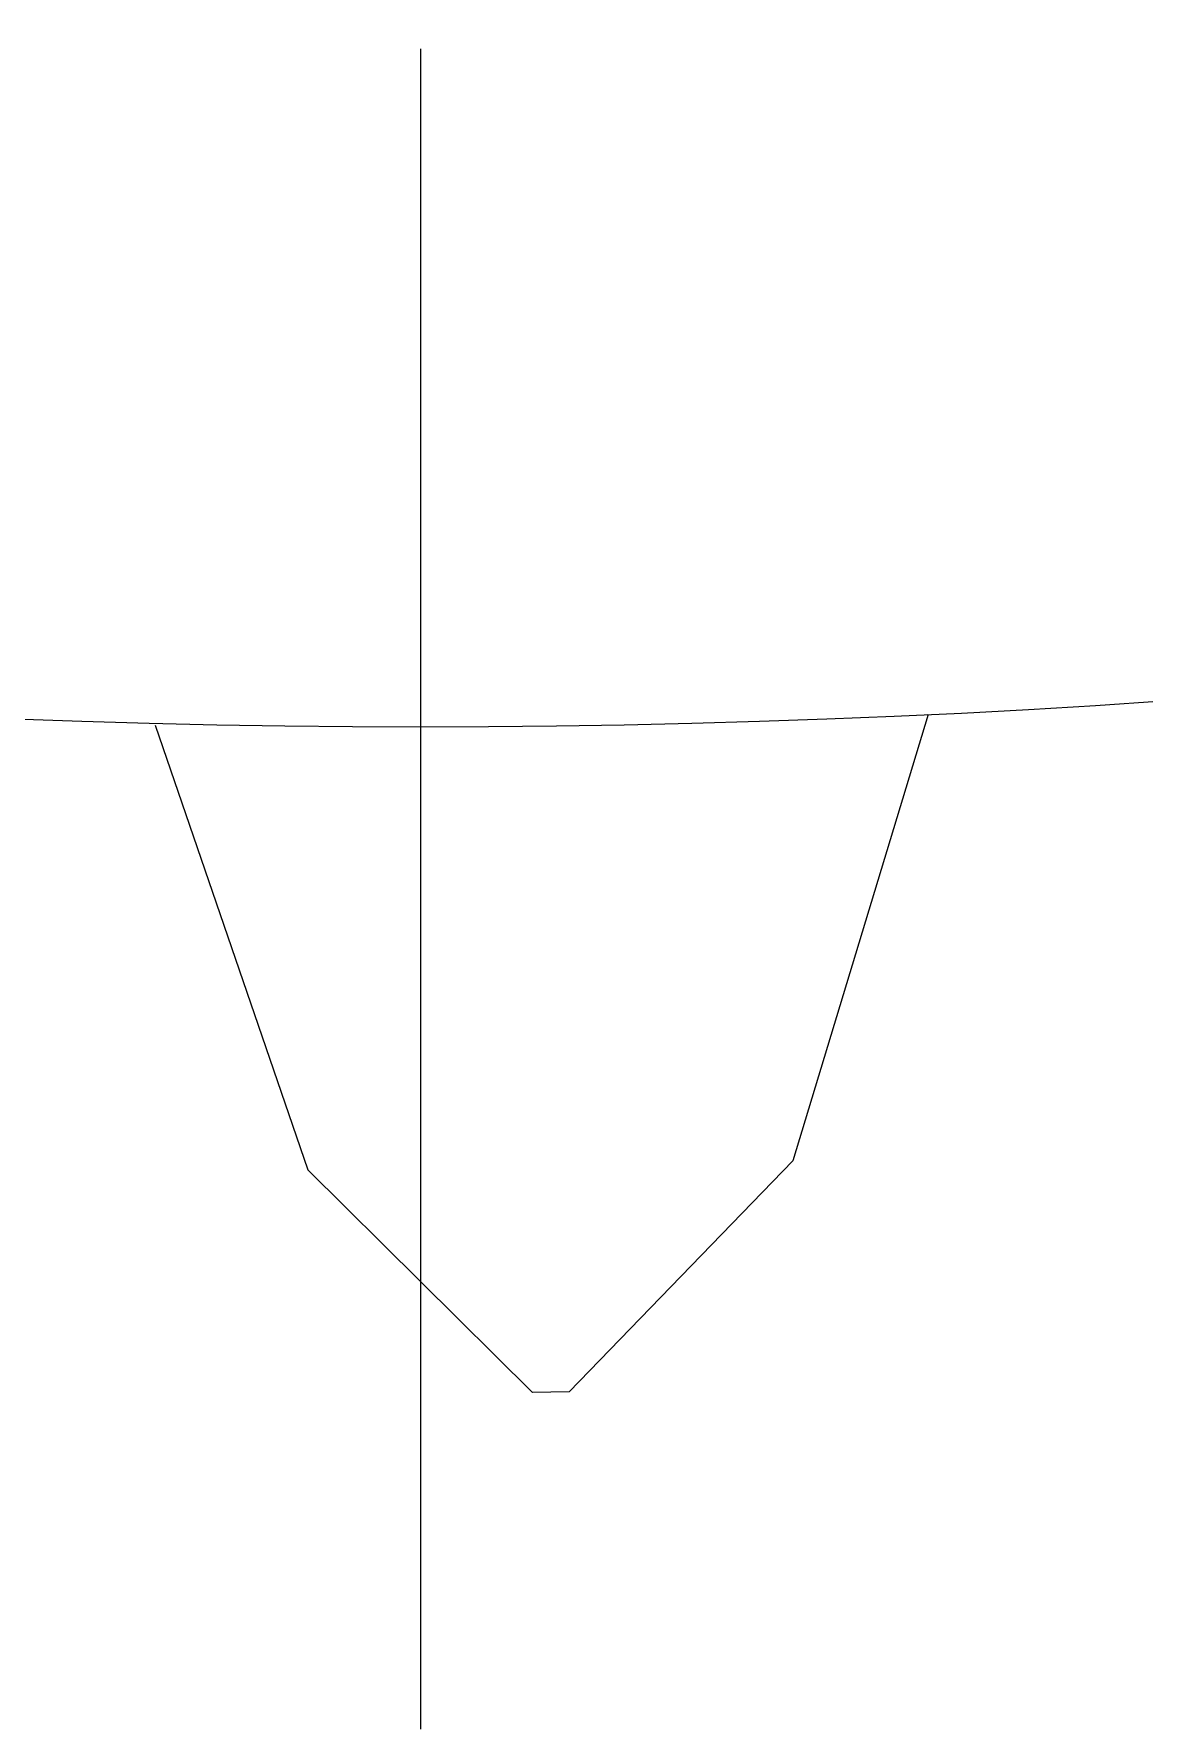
# Model space of a CAD drawing. Extents: x -381 to 213, y -63 to 250.
# Drawn here: x -120.36 to -113.75, y -55.88 to -45.79 of the extents above; entities that cross this region are included whole.
import ezdxf

# ---------------------------------------------------------------- set-up
doc = ezdxf.new("R2010")
doc.units = 0
doc.header["$MEASUREMENT"] = 0
doc.linetypes.add('K5LT_AXLED', pattern=[19.5, 15, -1.5, 1.5, -1.5])
doc.linetypes.add('K5LT_BASIC', pattern=[0])
doc.layers.add('Системный слой', color=7, linetype='Continuous')

# ---------------------------------------------------------------- blocks, each defined once
blk = doc.blocks.new('*U')
at = {"layer": 'Системный слой', "color": 30, "linetype": 'K5LT_AXLED'}
for p, q in [((94.013, 5.982), (94.013, -60.533)), ((94.013, 5.982), (94.013, -60.533)), ((94.013, 5.981), (94.013, -58.553)), ((94.013, 5.981), (94.013, -62.515)), ((94.013, 5.981), (94.013, -58.553)), ((94.013, 5.981), (94.013, -62.515))]:
    blk.add_line(p, q, dxfattribs=at)
at = {"layer": 'Системный слой', "color": 5, "linetype": 'K5LT_BASIC'}
blk.add_line((94.897, -60.509), (94.68, -60.512), dxfattribs=at)
blk.add_line((94.897, -60.509), (94.68, -60.512), dxfattribs=at)
for points in [[(97.033, -56.479), (96.229, -59.134), (94.897, -60.509)], [(97.033, -56.479), (96.229, -59.134), (94.897, -60.509)], [(92.434, -56.543), (93.343, -59.188), (94.68, -60.512)], [(92.434, -56.543), (93.343, -59.188), (94.68, -60.512)]]:
    blk.add_lwpolyline(points, dxfattribs=at)
blk = doc.blocks.new('*F')
at = {"layer": 'Системный слой', "color": 5, "linetype": 'K5LT_BASIC'}
blk.add_circle((94.013, 5.981), 62.534, dxfattribs=at)
blk.add_circle((94.013, 5.981), 62.534, dxfattribs=at)
at = {"layer": 'Системный слой'}
blk.add_blockref('*U', (0, 0), dxfattribs=at)
blk.add_blockref('*U', (0, 0), dxfattribs=at)
blk.add_blockref('*U', (0, 0), dxfattribs=at)
blk.add_blockref('*U', (0, 0), dxfattribs=at)
blk.add_blockref('*U', (0, 0), dxfattribs=at)
blk.add_blockref('*U', (0, 0), dxfattribs=at)
blk.add_blockref('*U', (0, 0), dxfattribs=at)
blk.add_blockref('*U', (0, 0), dxfattribs=at)
blk.add_blockref('*U', (0, 0), dxfattribs=at)
blk.add_blockref('*U', (0, 0), dxfattribs=at)
blk.add_blockref('*U', (0, 0), dxfattribs=at)
blk.add_blockref('*U', (0, 0), dxfattribs=at)
blk.add_blockref('*U', (0, 0), dxfattribs=at)
blk.add_blockref('*U', (0, 0), dxfattribs=at)
blk.add_blockref('*U', (0, 0), dxfattribs=at)
blk.add_blockref('*U', (0, 0), dxfattribs=at)
blk.add_blockref('*U', (0, 0), dxfattribs=at)
blk.add_blockref('*U', (0, 0), dxfattribs=at)
blk.add_blockref('*U', (0, 0), dxfattribs=at)
blk.add_blockref('*U', (0, 0), dxfattribs=at)
blk.add_blockref('*U', (0, 0), dxfattribs=at)
blk.add_blockref('*U', (0, 0), dxfattribs=at)
blk.add_blockref('*U', (0, 0), dxfattribs=at)
blk.add_blockref('*U', (0, 0), dxfattribs=at)
blk.add_blockref('*U', (0, 0), dxfattribs=at)
blk.add_blockref('*U', (0, 0), dxfattribs=at)
blk.add_blockref('*U', (0, 0), dxfattribs=at)
blk.add_blockref('*U', (0, 0), dxfattribs=at)
blk.add_blockref('*U', (0, 0), dxfattribs=at)
blk.add_blockref('*U', (0, 0), dxfattribs=at)
blk.add_blockref('*U', (0, 0), dxfattribs=at)
blk.add_blockref('*U', (0, 0), dxfattribs=at)
blk.add_blockref('*U', (0, 0), dxfattribs=at)
blk.add_blockref('*U', (0, 0), dxfattribs=at)
blk.add_blockref('*U', (0, 0), dxfattribs=at)
blk.add_blockref('*U', (0, 0), dxfattribs=at)
blk.add_blockref('*U', (0, 0), dxfattribs=at)
blk.add_blockref('*U', (0, 0), dxfattribs=at)
blk.add_blockref('*U', (0, 0), dxfattribs=at)
blk.add_blockref('*U', (0, 0), dxfattribs=at)
blk.add_blockref('*U', (0, 0), dxfattribs=at)
blk.add_blockref('*U', (0, 0), dxfattribs=at)
blk.add_blockref('*U', (0, 0), dxfattribs=at)
blk.add_blockref('*U', (0, 0), dxfattribs=at)
blk.add_blockref('*U', (0, 0), dxfattribs=at)
blk.add_blockref('*U', (0, 0), dxfattribs=at)
blk.add_blockref('*U', (0, 0), dxfattribs=at)
blk.add_blockref('*U', (0, 0), dxfattribs=at)
blk.add_blockref('*U', (0, 0), dxfattribs=at)
blk.add_blockref('*U', (0, 0), dxfattribs=at)
blk.add_blockref('*U', (0, 0), dxfattribs=at)
blk.add_blockref('*U', (0, 0), dxfattribs=at)
blk.add_blockref('*U', (0, 0), dxfattribs=at)
blk.add_blockref('*U', (0, 0), dxfattribs=at)
blk.add_blockref('*U', (0, 0), dxfattribs=at)
blk.add_blockref('*U', (0, 0), dxfattribs=at)
blk.add_blockref('*U', (0, 0), dxfattribs=at)
blk.add_blockref('*U', (0, 0), dxfattribs=at)
blk.add_blockref('*U', (0, 0), dxfattribs=at)
blk.add_blockref('*U', (0, 0), dxfattribs=at)
blk.add_blockref('*U', (0, 0), dxfattribs=at)
blk.add_blockref('*U', (0, 0), dxfattribs=at)
blk.add_blockref('*U', (0, 0), dxfattribs=at)
blk.add_blockref('*U', (0, 0), dxfattribs=at)
blk.add_blockref('*U', (0, 0), dxfattribs=at)
blk.add_blockref('*U', (0, 0), dxfattribs=at)
blk.add_blockref('*U', (0, 0), dxfattribs=at)
blk.add_blockref('*U', (0, 0), dxfattribs=at)
blk.add_blockref('*U', (0, 0), dxfattribs=at)
blk.add_blockref('*U', (0, 0), dxfattribs=at)
blk.add_blockref('*U', (0, 0), dxfattribs=at)
blk.add_blockref('*U', (0, 0), dxfattribs=at)
blk.add_blockref('*U', (0, 0), dxfattribs=at)
blk.add_blockref('*U', (0, 0), dxfattribs=at)
blk.add_blockref('*U', (0, 0), dxfattribs=at)
blk.add_blockref('*U', (0, 0), dxfattribs=at)
blk.add_blockref('*U', (0, 0), dxfattribs=at)
blk.add_blockref('*U', (0, 0), dxfattribs=at)
blk.add_blockref('*U', (0, 0), dxfattribs=at)
blk.add_blockref('*U', (0, 0), dxfattribs=at)
blk.add_blockref('*U', (0, 0), dxfattribs=at)
blk.add_blockref('*U', (0, 0), dxfattribs=at)
blk.add_blockref('*U', (0, 0), dxfattribs=at)
blk.add_blockref('*U', (0, 0), dxfattribs=at)
blk.add_blockref('*U', (0, 0), dxfattribs=at)
blk.add_blockref('*U', (0, 0), dxfattribs=at)
blk.add_blockref('*U', (0, 0), dxfattribs=at)
blk.add_blockref('*U', (0, 0), dxfattribs=at)
blk.add_blockref('*U', (0, 0), dxfattribs=at)
blk.add_blockref('*U', (0, 0), dxfattribs=at)
blk.add_blockref('*U', (0, 0), dxfattribs=at)
blk.add_blockref('*U', (0, 0), dxfattribs=at)
blk.add_blockref('*U', (0, 0), dxfattribs=at)
blk.add_blockref('*U', (0, 0), dxfattribs=at)
blk.add_blockref('*U', (0, 0), dxfattribs=at)
blk.add_blockref('*U', (0, 0), dxfattribs=at)
blk.add_blockref('*U', (0, 0), dxfattribs=at)
blk.add_blockref('*U', (0, 0), dxfattribs=at)
blk.add_blockref('*U', (0, 0), dxfattribs=at)
blk.add_blockref('*U', (0, 0), dxfattribs=at)
blk.add_blockref('*U', (0, 0), dxfattribs=at)
blk.add_blockref('*U', (0, 0), dxfattribs=at)
blk.add_blockref('*U', (0, 0), dxfattribs=at)
blk.add_blockref('*U', (0, 0), dxfattribs=at)
blk.add_blockref('*U', (0, 0), dxfattribs=at)
blk.add_blockref('*U', (0, 0), dxfattribs=at)
blk.add_blockref('*U', (0, 0), dxfattribs=at)
blk.add_blockref('*U', (0, 0), dxfattribs=at)
blk.add_blockref('*U', (0, 0), dxfattribs=at)
blk.add_blockref('*U', (0, 0), dxfattribs=at)
blk.add_blockref('*U', (0, 0), dxfattribs=at)
blk.add_blockref('*U', (0, 0), dxfattribs=at)
blk.add_blockref('*U', (0, 0), dxfattribs=at)
blk.add_blockref('*U', (0, 0), dxfattribs=at)
blk.add_blockref('*U', (0, 0), dxfattribs=at)
blk.add_blockref('*U', (0, 0), dxfattribs=at)
blk.add_blockref('*U', (0, 0), dxfattribs=at)
blk.add_blockref('*U', (0, 0), dxfattribs=at)
blk.add_blockref('*U', (0, 0), dxfattribs=at)
blk.add_blockref('*U', (0, 0), dxfattribs=at)
blk.add_blockref('*U', (0, 0), dxfattribs=at)
blk.add_blockref('*U', (0, 0), dxfattribs=at)
blk.add_blockref('*U', (0, 0), dxfattribs=at)
blk.add_blockref('*U', (0, 0), dxfattribs=at)
blk.add_blockref('*U', (0, 0), dxfattribs=at)
blk.add_blockref('*U', (0, 0), dxfattribs=at)
blk.add_blockref('*U', (0, 0), dxfattribs=at)
blk.add_blockref('*U', (0, 0), dxfattribs=at)
blk.add_blockref('*U', (0, 0), dxfattribs=at)
blk.add_blockref('*U', (0, 0), dxfattribs=at)
blk.add_blockref('*U', (0, 0), dxfattribs=at)
blk.add_blockref('*U', (0, 0), dxfattribs=at)
blk.add_blockref('*U', (0, 0), dxfattribs=at)
blk.add_blockref('*U', (0, 0), dxfattribs=at)
blk.add_blockref('*U', (0, 0), dxfattribs=at)
blk.add_blockref('*U', (0, 0), dxfattribs=at)
blk.add_blockref('*U', (0, 0), dxfattribs=at)
blk.add_blockref('*U', (0, 0), dxfattribs=at)
blk.add_blockref('*U', (0, 0), dxfattribs=at)
blk.add_blockref('*U', (0, 0), dxfattribs=at)
blk.add_blockref('*U', (0, 0), dxfattribs=at)
blk.add_blockref('*U', (0, 0), dxfattribs=at)
blk.add_blockref('*U', (0, 0), dxfattribs=at)
blk.add_blockref('*U', (0, 0), dxfattribs=at)
blk.add_blockref('*U', (0, 0), dxfattribs=at)
blk.add_blockref('*U', (0, 0), dxfattribs=at)
blk.add_blockref('*U', (0, 0), dxfattribs=at)
blk.add_blockref('*U', (0, 0), dxfattribs=at)
blk.add_blockref('*U', (0, 0), dxfattribs=at)
blk.add_blockref('*U', (0, 0), dxfattribs=at)
blk.add_blockref('*U', (0, 0), dxfattribs=at)
blk.add_blockref('*U', (0, 0), dxfattribs=at)
blk.add_blockref('*U', (0, 0), dxfattribs=at)
blk.add_blockref('*U', (0, 0), dxfattribs=at)
blk.add_blockref('*U', (0, 0), dxfattribs=at)
blk.add_blockref('*U', (0, 0), dxfattribs=at)
blk.add_blockref('*U', (0, 0), dxfattribs=at)
blk.add_blockref('*U', (0, 0), dxfattribs=at)
blk.add_blockref('*U', (0, 0), dxfattribs=at)
blk.add_blockref('*U', (0, 0), dxfattribs=at)
blk.add_blockref('*U', (0, 0), dxfattribs=at)
blk.add_blockref('*U', (0, 0), dxfattribs=at)
blk.add_blockref('*U', (0, 0), dxfattribs=at)
blk.add_blockref('*U', (0, 0), dxfattribs=at)
blk.add_blockref('*U', (0, 0), dxfattribs=at)
blk.add_blockref('*U', (0, 0), dxfattribs=at)
blk.add_blockref('*U', (0, 0), dxfattribs=at)
blk.add_blockref('*U', (0, 0), dxfattribs=at)
blk.add_blockref('*U', (0, 0), dxfattribs=at)
blk.add_blockref('*U', (0, 0), dxfattribs=at)
blk.add_blockref('*U', (0, 0), dxfattribs=at)
blk.add_blockref('*U', (0, 0), dxfattribs=at)
blk.add_blockref('*U', (0, 0), dxfattribs=at)
blk.add_blockref('*U', (0, 0), dxfattribs=at)
blk.add_blockref('*U', (0, 0), dxfattribs=at)
blk.add_blockref('*U', (0, 0), dxfattribs=at)
blk.add_blockref('*U', (0, 0), dxfattribs=at)
blk.add_blockref('*U', (0, 0), dxfattribs=at)
blk.add_blockref('*U', (0, 0), dxfattribs=at)
blk.add_blockref('*U', (0, 0), dxfattribs=at)
blk.add_blockref('*U', (0, 0), dxfattribs=at)
blk.add_blockref('*U', (0, 0), dxfattribs=at)
blk.add_blockref('*U', (0, 0), dxfattribs=at)
blk.add_blockref('*U', (0, 0), dxfattribs=at)
blk.add_blockref('*U', (0, 0), dxfattribs=at)
blk.add_blockref('*U', (0, 0), dxfattribs=at)
blk.add_blockref('*U', (0, 0), dxfattribs=at)
blk.add_blockref('*U', (0, 0), dxfattribs=at)
blk.add_blockref('*U', (0, 0), dxfattribs=at)
blk.add_blockref('*U', (0, 0), dxfattribs=at)
blk.add_blockref('*U', (0, 0), dxfattribs=at)
blk.add_blockref('*U', (0, 0), dxfattribs=at)
blk.add_blockref('*U', (0, 0), dxfattribs=at)
blk.add_blockref('*U', (0, 0), dxfattribs=at)
blk.add_blockref('*U', (0, 0), dxfattribs=at)
blk.add_blockref('*U', (0, 0), dxfattribs=at)
blk.add_blockref('*U', (0, 0), dxfattribs=at)
blk.add_blockref('*U', (0, 0), dxfattribs=at)
blk.add_blockref('*U', (0, 0), dxfattribs=at)
blk.add_blockref('*U', (0, 0), dxfattribs=at)
blk.add_blockref('*U', (0, 0), dxfattribs=at)
blk.add_blockref('*U', (0, 0), dxfattribs=at)
blk.add_blockref('*U', (0, 0), dxfattribs=at)
blk.add_blockref('*U', (0, 0), dxfattribs=at)
blk.add_blockref('*U', (0, 0), dxfattribs=at)
blk.add_blockref('*U', (0, 0), dxfattribs=at)
blk.add_blockref('*U', (0, 0), dxfattribs=at)

msp = doc.modelspace()

# ---------------------------------------------------------------- block references
at = {"layer": 'Системный слой'}
msp.add_blockref('*F', (-212.068, 6.637), dxfattribs=at)

doc.saveas('drawing.dxf')
